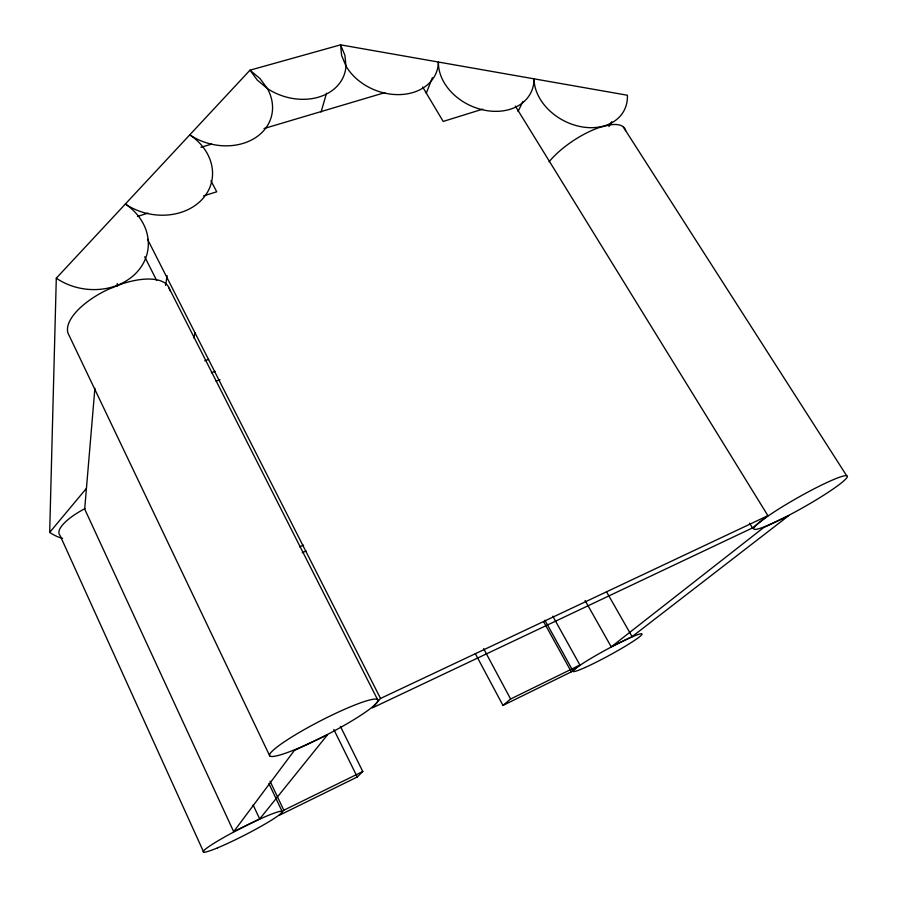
<?xml version="1.0" encoding="UTF-8"?>
<svg xmlns="http://www.w3.org/2000/svg" width="897" height="897" viewBox="0 0 897 897"><rect width="100%" height="100%" fill="white"/><g stroke="black" fill="none" stroke-linecap="round" stroke-linejoin="round"><path stroke-width="1.35" d="M62.577 538.379A39.917 36.385 0.2 0 1 49.683 532.403L56.298 278.193L249.983 70.19L340.568 44.85L627.395 95.239A49.043 37.181 27.9 0 1 581.727 126.836A49.043 37.181 27.9 0 1 534.018 78.835A49.638 38.044 24.8 0 1 485.86 110.466A49.638 38.044 24.8 0 1 438.442 62.039A50.355 38.863 21.5 0 1 400.522 94.566A50.355 38.863 21.5 0 1 345.973 66.042L341.6 55.479L340.568 44.85L344.919 55.345L345.973 66.042A51.533 40.163 18.2 0 1 318.188 97.257A51.533 40.163 18.2 0 1 267.373 88.534L257.327 80.136L249.983 70.19L259.995 78.555L267.373 88.534A53.282 42.406 15.3 0 1 253.997 138.62A53.282 42.406 15.3 0 1 189.76 134.853A55.322 45.186 12.4 0 1 202.117 199.392A55.322 45.186 12.4 0 1 125.356 204.034A57.599 48.18 8.6 0 1 136.804 272.307A57.599 48.18 8.6 0 1 56.298 278.193M94.891 388.311L84.688 509.059L233.691 831.687L259.693 818.961L327.551 734.733L294.283 750.542L233.691 831.687M117.036 286.289L117.316 283.497M165.564 285.392L167.122 275.727M193.931 338.057L195.075 332.596M321.059 112.058L326.53 93.232M426.243 93.366L432.343 77.703M518.029 111.497L522.951 101.451M608.895 126.555L611.743 121.734M49.683 532.403L86.37 488.45M362.78 771.51L283.822 810.226L279.561 815.16L357.275 776.993L362.78 771.51L340.423 726.402M767.91 515.674L380.519 698.46L372.333 707.912L752.471 527.941L767.91 515.674L515.338 106.104M475.32 653.61L502.959 705.423L510.606 699.01L579.911 665.025L552.787 616.172M502.959 705.423L571.322 671.842L579.911 665.025M611.238 646.86L763.65 527.571L788.732 515.652L632.093 636.657L611.238 646.86L585.102 600.542M302.233 552.675L306.079 551.061M299.654 546.778L303.511 545.163M216.099 381.147L220.045 379.711M211.378 372.771L215.314 371.358M204.763 360.762L208.642 359.383M137.465 216.424L148.027 213.138M203.529 195.894L216.749 191.79L210.952 180.858M482.698 109.154L443.196 121.431L422.666 86.998M200.928 147.287L211.67 144.092M264.043 128.529L384.914 92.615M623.123 126.701L846.566 475.578M749.544 523.164L752.471 527.941M606.484 591.728L632.093 636.657M544.916 620.231L573.295 671.561M543.616 621.677L571.322 671.842M483.64 648.677L510.606 699.01M147.534 239.286L380.519 698.46M169.152 288.217L377.906 700.265A60.873 7.658 -27.3 0 1 297.535 748.558A60.873 7.658 -27.3 0 1 295.64 734.632A60.873 7.658 -27.3 0 1 377.906 700.265M144.709 256.777L156.695 280.526M333.83 729.508L357.275 776.993M269.75 755.924L68.968 335.164A55.356 23.939 -24.9 0 1 108.447 289.26L122.261 283.788A55.356 23.939 -24.9 0 1 169.78 290.662M270.053 781.209L283.822 810.226M268.909 783.586L282.084 811.37M253.145 805.013L259.693 818.961M203.686 852.15L60.032 535.408A41.329 12.894 -24.5 0 1 84.991 508.588M549.121 161.718A49.447 17.962 -33.4 0 1 600.25 127.217L610.005 124.851A49.447 17.962 -33.4 0 1 625.635 130.704M217.511 847.878A44.323 3.913 -27.1 0 0 281.669 812.716A44.323 3.913 -27.1 0 0 229.06 834.524A44.323 3.913 -27.1 0 0 217.511 847.878M774.369 522.469A53.742 5.606 -29.5 0 0 847.317 476.845A53.742 5.606 -29.5 0 0 780.098 508.162A53.742 5.606 -29.5 0 0 774.369 522.469M585.18 667.469A39.199 3.207 -28.5 0 0 641.422 635.11A39.199 3.207 -28.5 0 0 595.832 655.528A39.199 3.207 -28.5 0 0 585.18 667.469"/></g></svg>
